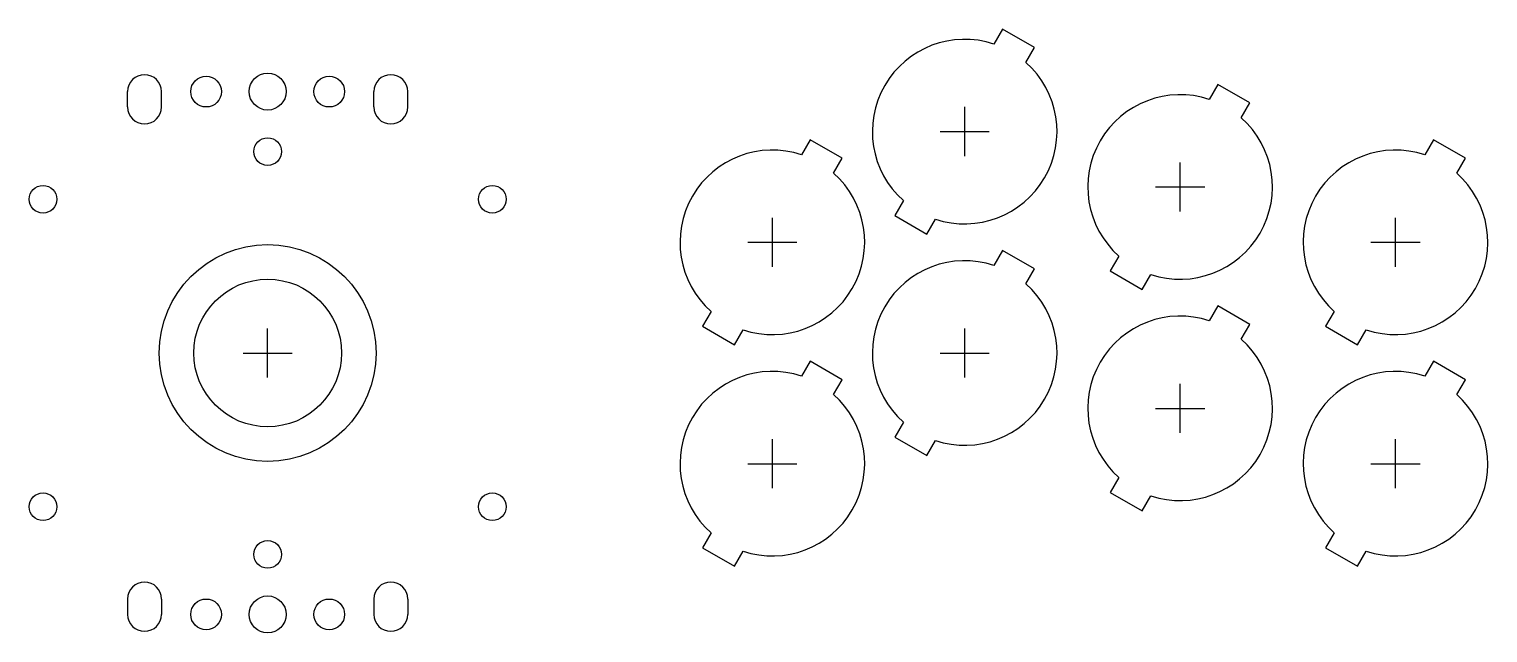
# Model space of a CAD drawing. Header units: millimetres. Extents: x -39 to 198, y -46 to 53.
import ezdxf

# ---------------------------------------------------------------- set-up
doc = ezdxf.new("R2010")
doc.units = ezdxf.units.MM
for name, color, linetype in [('BUTTONS', 1, 'Continuous'), ('GL_PLATE_HOLES', 2, 'Continuous'), ('JOYSTICK_BORE_24', 5, 'Continuous'), ('JOYSTICK_BORE_35.25', 3, 'Continuous'), ('REFERENCE', 8, 'Continuous')]:
    doc.layers.add(name, color=color, linetype=linetype)

msp = doc.modelspace()

# ---------------------------------------------------------------- linework, layer by layer
at = {"layer": 'BUTTONS'}
for points in [[(118, 50.23, 0.816497), (103.3, 24.77), (101.9, 22.34), (107.1, 19.34), (108.5, 21.77, 0.816497), (123.2, 47.23), (124.6, 49.66), (119.4, 52.66)], [(153, 41.23, 0.816497), (138.3, 15.77), (136.9, 13.34), (142.1, 10.34), (143.5, 12.77, 0.816497), (158.2, 38.23), (159.6, 40.66), (154.4, 43.66)], [(86.75, 32.23, 0.816497), (72.05, 6.77), (70.65, 4.34), (75.85, 1.34), (77.25, 3.77, 0.816497), (91.95, 29.23), (93.35, 31.66), (88.15, 34.66)], [(188, 32.23, 0.816497), (173.3, 6.77), (171.9, 4.34), (177.1, 1.34), (178.5, 3.77, 0.816497), (193.2, 29.23), (194.6, 31.66), (189.4, 34.66)], [(118, 14.23, 0.816497), (103.3, -11.23), (101.9, -13.66), (107.1, -16.66), (108.5, -14.23, 0.816497), (123.2, 11.23), (124.6, 13.66), (119.4, 16.66)], [(153, 5.23, 0.816497), (138.3, -20.23), (136.9, -22.66), (142.1, -25.66), (143.5, -23.23, 0.816497), (158.2, 2.23), (159.6, 4.66), (154.4, 7.66)], [(86.75, -3.77, 0.816497), (72.05, -29.23), (70.65, -31.66), (75.85, -34.66), (77.25, -32.23, 0.816497), (91.95, -6.77), (93.35, -4.34), (88.15, -1.34)], [(188, -3.77, 0.816497), (173.3, -29.23), (171.9, -31.66), (177.1, -34.66), (178.5, -32.23, 0.816497), (193.2, -6.77), (194.6, -4.34), (189.4, -1.34)]]:
    msp.add_lwpolyline(points, format="xyb", close=True, dxfattribs=at)
at = {"layer": 'GL_PLATE_HOLES'}
for p, q in [((-22.75, 40), (-22.75, 42.5)), ((-17.25, 40), (-17.25, 42.5)), ((17.25, 40), (17.25, 42.5)), ((22.75, 40), (22.75, 42.5)), ((-22.75, -40), (-22.75, -42.5)), ((-17.25, -40), (-17.25, -42.5)), ((17.25, -40), (17.25, -42.5)), ((22.75, -40), (22.75, -42.5))]:
    msp.add_line(p, q, dxfattribs=at)
for centre, radius in [((0, 42.5), 3), ((-10, 42.5), 2.5), ((10, 42.5), 2.5), ((0, 32.75), 2.25), ((-36.5, 25), 2.25), ((36.5, 25), 2.25), ((-36.5, -25), 2.25), ((36.5, -25), 2.25), ((0, -32.75), 2.25), ((-10, -42.5), 2.5), ((0, -42.5), 3), ((10, -42.5), 2.5)]:
    msp.add_circle(centre, radius, dxfattribs=at)
for centre, start, end in [((-20, 42.5), 0, 180), ((20, 42.5), 0, 180), ((-20, 40), 180, 360), ((20, 40), 180, 360), ((-20, -40), 0, 180), ((20, -40), 0, 180), ((-20, -42.5), -180, 0), ((20, -42.5), -180, 0)]:
    msp.add_arc(centre, 2.75, start, end, dxfattribs=at)
at = {"layer": 'JOYSTICK_BORE_24'}
msp.add_circle((0, 0), 12, dxfattribs=at)
at = {"layer": 'JOYSTICK_BORE_35.25'}
msp.add_circle((0, 0), 17.62, dxfattribs=at)
at = {"layer": 'REFERENCE'}
for p, q in [((113.25, 32), (113.25, 40)), ((109.25, 36), (117.25, 36)), ((148.25, 23), (148.25, 31)), ((144.25, 27), (152.25, 27)), ((82, 14), (82, 22)), ((183.25, 14), (183.25, 22)), ((78, 18), (86, 18)), ((179.25, 18), (187.25, 18)), ((0, -4), (0, 4)), ((113.25, -4), (113.25, 4)), ((-4, 0), (4, 0)), ((109.25, 0), (117.25, 0)), ((148.25, -13), (148.25, -5)), ((144.25, -9), (152.25, -9)), ((82, -22), (82, -14)), ((183.25, -22), (183.25, -14)), ((78, -18), (86, -18)), ((179.25, -18), (187.25, -18))]:
    msp.add_line(p, q, dxfattribs=at)

doc.saveas('drawing.dxf')
